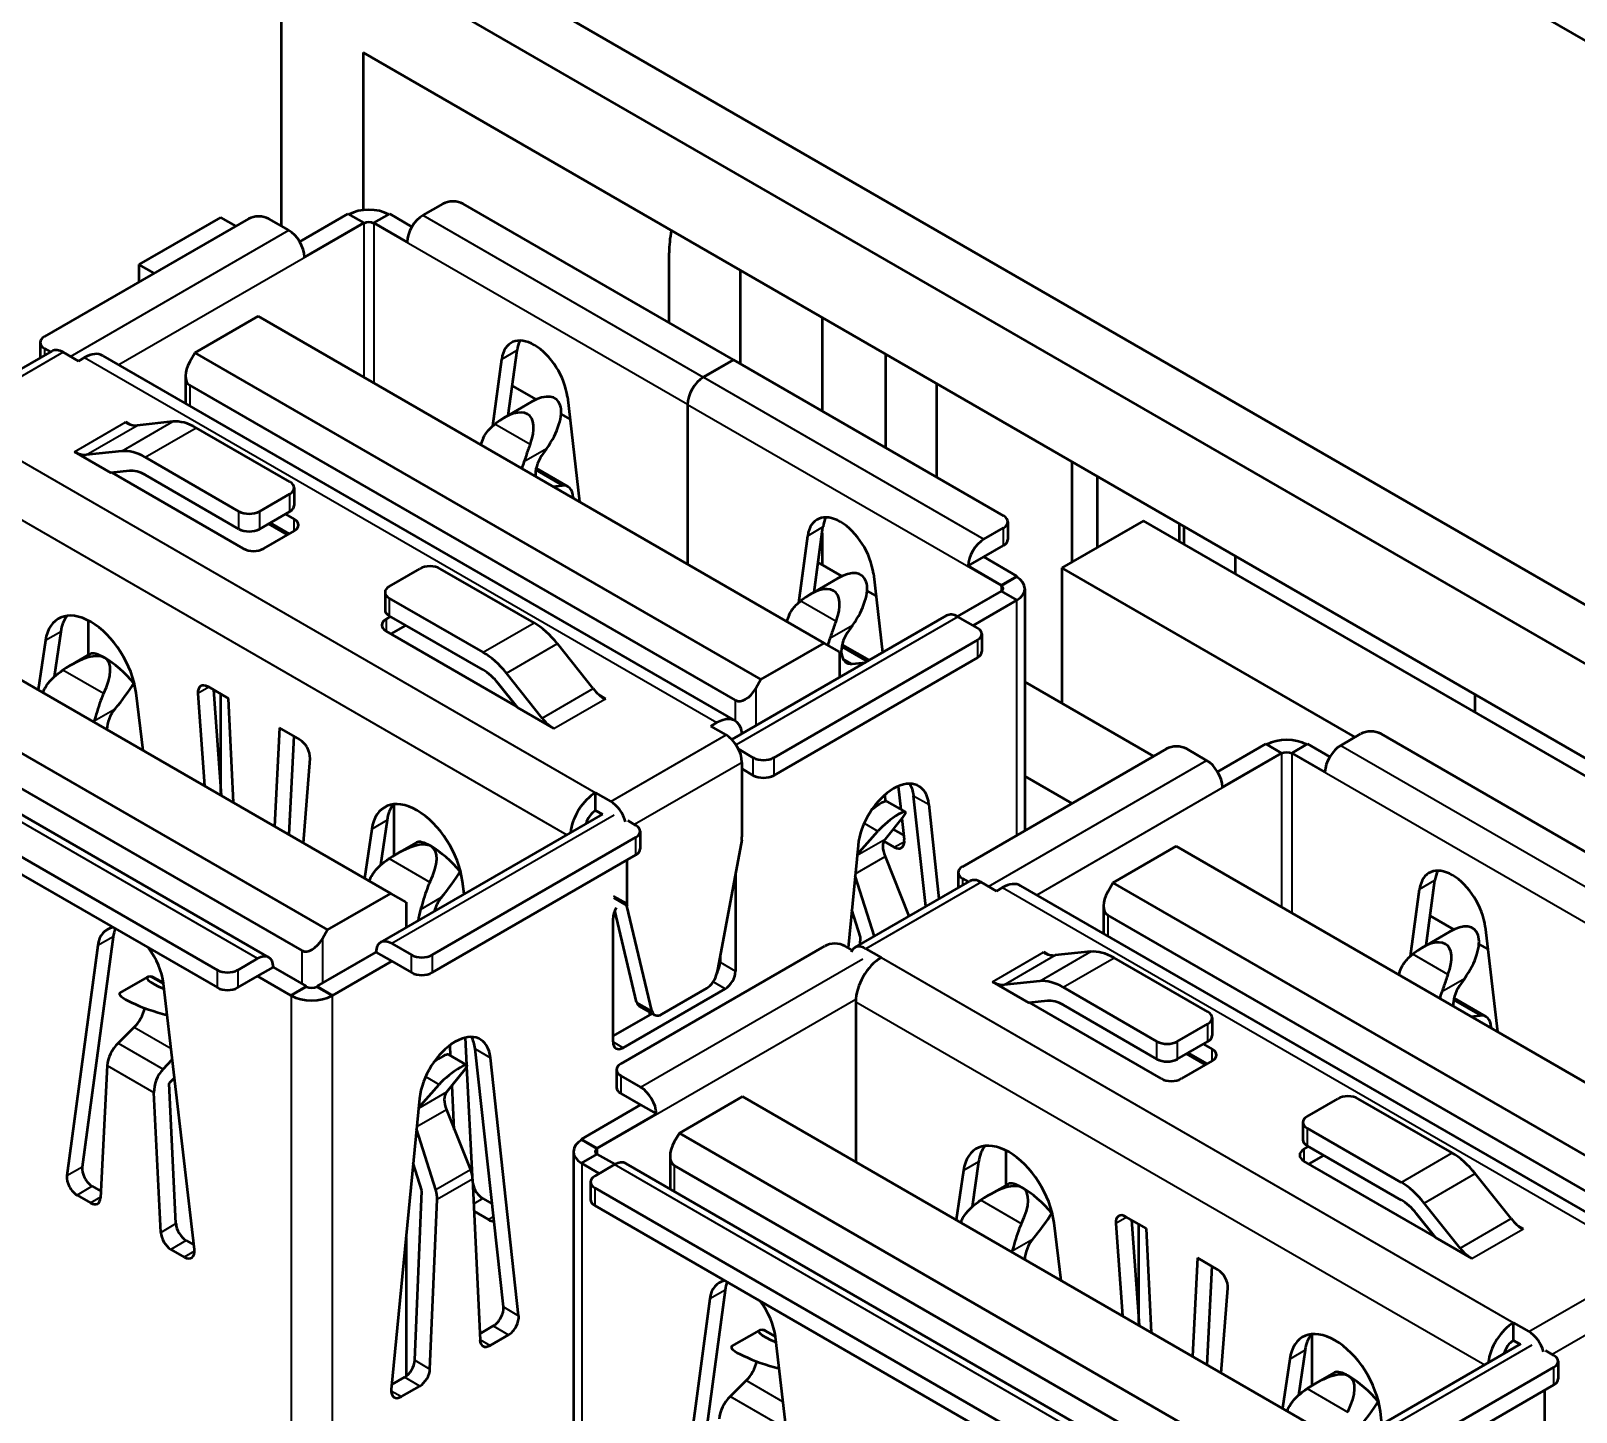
# Model space of a CAD drawing. Header units: millimetres. Extents: x 3118 to 4801, y 919 to 1849.
# Drawn here: x 3908.5 to 3929.93, y 1640.81 to 1659.96 of the extents above; entities that cross this region are included whole.
import ezdxf

# ---------------------------------------------------------------- set-up
doc = ezdxf.new("R2010")
doc.units = ezdxf.units.MM
doc.header["$LTSCALE"] = 1.8
doc.layers.add('외형선(ISO)', color=7, linetype='Continuous', lineweight=50)
doc.layers.add('좁은 외형선(ISO)', color=7, linetype='Continuous', lineweight=35)

msp = doc.modelspace()

# ---------------------------------------------------------------- linework, layer by layer
at = {"layer": '외형선(ISO)'}
for p, q in [((3983.456, 1628.993), (3921.655, 1664.674)), ((3911.978, 1661.618), (3978.163, 1623.406)), ((3911.978, 1657.25), (3911.978, 1661.618)), ((3914.877, 1660.761), (3976.678, 1625.08)), ((3976.678, 1625.08), (3914.877, 1660.761)), ((3913.109, 1659.658), (3913.109, 1657.472)), ((3977.032, 1622.753), (3913.109, 1659.658)), ((3914.212, 1657.56), (3913.936, 1657.401)), ((3918.242, 1655.397), (3914.495, 1657.56)), ((3911.518, 1657.352), (3908.69, 1655.719)), ((3911.129, 1657.372), (3909.998, 1656.719)), ((3911.129, 1657.372), (3911.341, 1657.25)), ((3912.077, 1657.193), (3911.801, 1657.352)), ((3912.228, 1657.035), (3912.897, 1657.421)), ((3912.897, 1657.421), (3913.116, 1657.295)), ((3913.258, 1657.295), (3913.477, 1657.421)), ((3913.477, 1657.421), (3913.785, 1657.243)), ((3912.296, 1656.821), (3913.116, 1657.295)), ((3913.258, 1657.295), (3913.717, 1657.029)), ((3917.352, 1655.911), (3917.352, 1656.882)), ((3909.998, 1656.719), (3909.998, 1656.474)), ((3910.21, 1656.597), (3909.998, 1656.719)), ((3918.342, 1655.339), (3918.342, 1656.637)), ((3910.776, 1655.494), (3911.652, 1656.001)), ((3919.501, 1651.469), (3911.652, 1656.001)), ((3919.473, 1655.984), (3919.473, 1654.686)), ((3908.631, 1655.637), (3908.631, 1655.424)), ((3907.197, 1654.596), (3908.795, 1655.519)), ((3908.69, 1655.556), (3908.774, 1655.507)), ((3909.162, 1655.381), (3908.95, 1655.503)), ((3909.247, 1655.43), (3909.162, 1655.381)), ((3909.497, 1655.455), (3918.265, 1650.392)), ((3910.705, 1655.372), (3910.776, 1655.494)), ((3910.776, 1655.494), (3918.625, 1650.963)), ((3914.905, 1654.48), (3915.03, 1655.408)), ((3915.121, 1654.627), (3915.242, 1655.531)), ((3917.825, 1655.156), (3918.242, 1655.397)), ((3918.243, 1655.396), (3917.826, 1655.155)), ((3918.242, 1655.397), (3918.242, 1655.395)), ((3921.99, 1653.233), (3918.243, 1655.396)), ((3920.357, 1654.176), (3920.357, 1655.474)), ((3910.646, 1655.175), (3910.646, 1654.791)), ((3918.271, 1650.677), (3910.705, 1655.045)), ((3915.176, 1655.036), (3915.506, 1654.846)), ((3921.064, 1653.767), (3921.064, 1655.066)), ((3915.444, 1654.814), (3915.063, 1654.594)), ((3915.94, 1654.883), (3916.109, 1653.428)), ((3917.606, 1654.776), (3917.606, 1652.564)), ((3917.607, 1654.775), (3917.607, 1652.563)), ((3909.813, 1654.532), (3909.82, 1654.536)), ((3909.82, 1654.536), (3909.879, 1654.501)), ((3909.82, 1654.528), (3909.82, 1654.536)), ((3910.47, 1654.54), (3909.974, 1654.489)), ((3915.853, 1654.645), (3915.976, 1654.574)), ((3912.094, 1653.704), (3910.793, 1654.455)), ((3909.106, 1654.123), (3909.61, 1653.832)), ((3909.763, 1654.132), (3909.267, 1654.081)), ((3915.652, 1654.165), (3915.583, 1654.066)), ((3911.387, 1653.296), (3910.086, 1654.047)), ((3915.948, 1653.642), (3915.507, 1653.897)), ((3922.938, 1652.596), (3922.938, 1653.984)), ((3909.871, 1653.859), (3909.61, 1653.832)), ((3911.446, 1652.78), (3909.622, 1653.833)), ((3911.387, 1653.051), (3910.086, 1653.802)), ((3923.291, 1652.8), (3923.291, 1653.78)), ((3911.67, 1653.296), (3912.094, 1653.541)), ((3912.153, 1653.623), (3912.153, 1653.378)), ((3915.738, 1653.642), (3915.869, 1653.657)), ((3916.021, 1653.495), (3916.021, 1653.478)), ((3911.67, 1653.051), (3912.094, 1653.296)), ((3912.031, 1653.259), (3912.153, 1653.189)), ((3912.153, 1653.025), (3911.729, 1652.78)), ((3911.797, 1653.125), (3912.061, 1652.972)), ((3911.819, 1653.137), (3912.083, 1652.984)), ((3919.363, 1652.178), (3919.485, 1653.081)), ((3921.715, 1652.91), (3921.99, 1653.069)), ((3922.049, 1653.151), (3922.049, 1652.906)), ((3923.928, 1653.167), (3922.796, 1652.514)), ((3931.706, 1648.677), (3923.928, 1653.167)), ((3924.423, 1653.127), (3924.423, 1652.882)), ((3924.494, 1652.841), (3924.494, 1653.086)), ((3919.148, 1652.03), (3919.273, 1652.959)), ((3919.473, 1652.993), (3919.473, 1652.555)), ((3921.715, 1652.665), (3921.99, 1652.824)), ((3921.496, 1652.539), (3921.715, 1652.665)), ((3921.715, 1652.665), (3922.174, 1652.4)), ((3925.201, 1652.677), (3925.201, 1652.432)), ((3913.491, 1647.999), (3905.642, 1652.53)), ((3913.471, 1652.256), (3913.895, 1652.501)), ((3915.479, 1651.75), (3914.178, 1652.501)), ((3919.418, 1652.587), (3919.748, 1652.396)), ((3920.183, 1652.433), (3920.31, 1651.338)), ((3921.496, 1652.539), (3921.955, 1652.273)), ((3922.174, 1652.4), (3921.955, 1652.273)), ((3922.167, 1652.388), (3921.955, 1652.265)), ((3922.796, 1652.514), (3922.796, 1650.636)), ((3926.862, 1650.167), (3922.796, 1652.514)), ((3913.412, 1652.175), (3913.412, 1651.93)), ((3919.687, 1652.364), (3919.306, 1652.144)), ((3920.095, 1652.196), (3920.218, 1652.125)), ((3921.955, 1652.192), (3921.347, 1651.84)), ((3921.955, 1652.192), (3922.174, 1652.065)), ((3922.284, 1652.224), (3922.284, 1648.871)), ((3904.765, 1652.024), (3912.614, 1647.493)), ((3914.772, 1651.342), (3913.471, 1652.093)), ((3922.174, 1652.065), (3921.566, 1651.714)), ((3909.299, 1651.305), (3909.299, 1651.782)), ((3913.426, 1651.8), (3913.49, 1651.837)), ((3914.772, 1651.097), (3913.471, 1651.848)), ((3918.222, 1650.133), (3921.199, 1651.852)), ((3921.63, 1651.677), (3921.354, 1651.836)), ((3904.022, 1651.603), (3911.8, 1647.112)), ((3912.261, 1647.207), (3904.695, 1651.575)), ((3908.915, 1651.627), (3908.824, 1651.002)), ((3915.236, 1650.592), (3913.426, 1651.637)), ((3913.497, 1651.596), (3913.702, 1651.715)), ((3919.895, 1651.715), (3919.826, 1651.616)), ((3921.688, 1651.596), (3921.688, 1651.351)), ((3908.703, 1651.505), (3908.603, 1650.821)), ((3909.323, 1651.319), (3909.054, 1651.163)), ((3916.298, 1650.838), (3915.802, 1651.462)), ((3918.625, 1650.963), (3919.501, 1651.469)), ((3918.801, 1649.881), (3921.63, 1651.514)), ((3919.713, 1651.347), (3919.501, 1651.469)), ((3919.713, 1651.347), (3919.713, 1650.994)), ((3919.749, 1651.447), (3920.124, 1651.231)), ((3903.591, 1651.265), (3911.087, 1646.937)), ((3918.801, 1649.636), (3921.63, 1651.269)), ((3919.891, 1651.182), (3920.076, 1651.203)), ((3903.591, 1651.02), (3911.087, 1646.693)), ((3915.248, 1650.577), (3914.987, 1650.905)), ((3915.591, 1650.43), (3915.095, 1651.054)), ((3918.625, 1650.963), (3918.554, 1650.84)), ((3922.284, 1650.932), (3924.069, 1649.901)), ((3910.06, 1649.98), (3909.961, 1650.778)), ((3910.817, 1650.77), (3910.909, 1649.49)), ((3911.241, 1650.702), (3910.958, 1650.866)), ((3911.034, 1650.822), (3911.139, 1649.357)), ((3911.136, 1649.399), (3911.136, 1650.763)), ((3911.31, 1649.258), (3911.241, 1650.702)), ((3916.393, 1650.741), (3916.467, 1650.698)), ((3916.467, 1650.698), (3916.459, 1650.694)), ((3928.524, 1650.759), (3928.524, 1650.514)), ((3909.669, 1650.558), (3909.669, 1650.558)), ((3915.248, 1650.577), (3915.752, 1650.286)), ((3911.948, 1650.294), (3911.879, 1648.929)), ((3912.231, 1650.131), (3911.948, 1650.294)), ((3918.015, 1650.368), (3917.93, 1650.319)), ((3918.142, 1650.196), (3917.93, 1650.319)), ((3912.148, 1650.178), (3912.079, 1648.814)), ((3924.956, 1649.687), (3925.625, 1650.073)), ((3925.625, 1650.073), (3925.844, 1649.946)), ((3925.986, 1649.946), (3926.205, 1650.073)), ((3926.205, 1650.073), (3926.513, 1649.895)), ((3926.94, 1650.212), (3926.664, 1650.052)), ((3930.97, 1648.048), (3927.223, 1650.212)), ((3912.28, 1648.698), (3912.372, 1649.872)), ((3918.316, 1649.998), (3918.518, 1649.881)), ((3918.362, 1648.784), (3918.362, 1649.816)), ((3924.246, 1650.003), (3921.418, 1648.37)), ((3924.805, 1649.844), (3924.529, 1650.003)), ((3925.024, 1649.473), (3925.844, 1649.946)), ((3925.986, 1649.946), (3926.445, 1649.681)), ((3918.362, 1649.727), (3918.518, 1649.636)), ((3922.938, 1649.248), (3922.284, 1649.626)), ((3916.332, 1649.151), (3916.332, 1649.396)), ((3916.332, 1649.396), (3916.544, 1649.273)), ((3920.526, 1649.484), (3920.563, 1649.164)), ((3913.539, 1648.526), (3913.539, 1649.236)), ((3920.344, 1649.367), (3920.348, 1649.274)), ((3920.371, 1649.275), (3920.625, 1649.128)), ((3920.911, 1647.817), (3920.742, 1649.354)), ((3921.098, 1647.925), (3920.955, 1649.232)), ((3913.441, 1649.014), (3913.349, 1648.389)), ((3913.35, 1647.32), (3916.433, 1649.1)), ((3916.332, 1649.151), (3916.427, 1649.096)), ((3916.892, 1648.942), (3916.778, 1649.008)), ((3920.6, 1649.068), (3920.345, 1648.753)), ((3920.577, 1649.039), (3920.612, 1648.745)), ((3913.228, 1648.892), (3913.129, 1648.208)), ((3914.064, 1647.146), (3916.892, 1648.779)), ((3916.951, 1648.86), (3916.951, 1648.615)), ((3918.358, 1648.744), (3918.013, 1646.891)), ((3919.959, 1648.537), (3920.245, 1648.862)), ((3920.604, 1648.807), (3920.458, 1648.892)), ((3913.849, 1648.706), (3913.58, 1648.551)), ((3914.064, 1646.901), (3916.892, 1648.534)), ((3919.972, 1648.664), (3919.833, 1647.244)), ((3920.472, 1648.639), (3920.327, 1648.722)), ((3923.504, 1648.146), (3924.38, 1648.652)), ((3932.229, 1644.121), (3924.38, 1648.652)), ((3916.764, 1648.459), (3916.764, 1647.862)), ((3920.345, 1648.51), (3920.677, 1647.682)), ((3914.508, 1647.989), (3914.486, 1648.166)), ((3918.271, 1648.278), (3918.271, 1646.921)), ((3919.925, 1647.248), (3921.523, 1648.17)), ((3920.197, 1647.404), (3919.931, 1648.245)), ((3921.359, 1648.289), (3921.359, 1648.076)), ((3921.418, 1648.207), (3921.502, 1648.158)), ((3921.89, 1648.032), (3921.678, 1648.155)), ((3922.225, 1648.106), (3930.993, 1643.044)), ((3923.433, 1648.023), (3923.504, 1648.146)), ((3923.504, 1648.146), (3931.352, 1643.614)), ((3927.849, 1647.279), (3927.97, 1648.182)), ((3912.614, 1647.493), (3913.491, 1647.999)), ((3913.703, 1647.876), (3913.491, 1647.999)), ((3914.195, 1647.946), (3914.194, 1647.945)), ((3921.975, 1648.081), (3921.89, 1648.032)), ((3927.633, 1647.131), (3927.758, 1648.06)), ((3913.703, 1647.876), (3913.703, 1647.524)), ((3916.9, 1646.493), (3916.599, 1647.764)), ((3917.112, 1646.371), (3916.767, 1647.826)), ((3920.005, 1647.393), (3919.885, 1647.772)), ((3923.374, 1647.826), (3923.374, 1647.443)), ((3930.999, 1643.329), (3923.433, 1647.697)), ((3927.904, 1647.688), (3928.233, 1647.497)), ((3912.614, 1647.493), (3912.543, 1647.37)), ((3916.574, 1645.941), (3916.574, 1647.656)), ((3928.172, 1647.465), (3927.791, 1647.245)), ((3928.668, 1647.534), (3928.837, 1646.079)), ((3909.43, 1647.276), (3909.001, 1644.083)), ((3909.642, 1647.398), (3909.213, 1644.205)), ((3913.505, 1647.305), (3913.781, 1647.146)), ((3919.508, 1647.268), (3916.68, 1645.635)), ((3919.888, 1647.212), (3919.791, 1647.268)), ((3920.001, 1647.292), (3920.005, 1647.388)), ((3928.581, 1647.297), (3928.704, 1647.226)), ((3911.37, 1646.937), (3911.645, 1647.097)), ((3913.286, 1647.186), (3912.466, 1646.713)), ((3913.505, 1647.06), (3912.685, 1646.586)), ((3913.286, 1647.186), (3913.505, 1647.06)), ((3913.505, 1647.06), (3913.781, 1646.901)), ((3918.059, 1647.137), (3918.059, 1647.044)), ((3920.08, 1647.232), (3920.292, 1647.11)), ((3922.541, 1647.183), (3922.548, 1647.187)), ((3922.548, 1647.187), (3922.607, 1647.153)), ((3922.548, 1647.179), (3922.548, 1647.187)), ((3923.198, 1647.192), (3922.702, 1647.141)), ((3924.822, 1646.356), (3923.521, 1647.107)), ((3909.738, 1646.62), (3910.119, 1646.84)), ((3910.199, 1646.839), (3910.339, 1646.758)), ((3911.37, 1646.693), (3911.645, 1646.852)), ((3911.645, 1646.852), (3911.864, 1646.978)), ((3912.105, 1646.586), (3911.645, 1646.852)), ((3912.324, 1646.713), (3911.864, 1646.978)), ((3928.38, 1646.816), (3928.311, 1646.717)), ((3910.769, 1643.062), (3910.34, 1646.75)), ((3912.324, 1646.713), (3912.105, 1646.586)), ((3912.112, 1646.582), (3912.324, 1646.705)), ((3912.685, 1646.586), (3912.466, 1646.713)), ((3912.678, 1646.582), (3912.466, 1646.705)), ((3918.13, 1646.676), (3916.715, 1645.86)), ((3917.25, 1646.325), (3917.875, 1646.686)), ((3921.834, 1646.775), (3922.338, 1646.484)), ((3922.491, 1646.783), (3921.995, 1646.733)), ((3924.115, 1645.948), (3922.814, 1646.699)), ((3917.15, 1646.315), (3916.938, 1646.437)), ((3919.938, 1646.497), (3919.938, 1644.276)), ((3922.599, 1646.51), (3922.338, 1646.484)), ((3924.174, 1645.432), (3922.35, 1646.485)), ((3924.115, 1645.703), (3922.814, 1646.454)), ((3928.676, 1646.293), (3928.235, 1646.548)), ((3917.115, 1646.335), (3916.574, 1646.023)), ((3917.086, 1646.318), (3917.086, 1646.352)), ((3924.398, 1645.948), (3924.822, 1646.192)), ((3924.881, 1646.274), (3924.881, 1646.029)), ((3928.466, 1646.293), (3928.597, 1646.308)), ((3909.934, 1646.143), (3909.713, 1645.924)), ((3914.546, 1645.616), (3914.527, 1646)), ((3928.749, 1646.146), (3928.749, 1646.13)), ((3914.29, 1645.764), (3914.544, 1645.617)), ((3914.321, 1645.746), (3914.314, 1645.897)), ((3915.053, 1642.266), (3914.661, 1645.844)), ((3924.398, 1645.703), (3924.822, 1645.948)), ((3924.525, 1645.776), (3924.789, 1645.624)), ((3924.546, 1645.788), (3924.81, 1645.636)), ((3924.759, 1645.911), (3924.881, 1645.84)), ((3909.561, 1645.614), (3909.468, 1643.78)), ((3910.337, 1645.564), (3910.462, 1645.697)), ((3914.519, 1645.557), (3914.264, 1645.242)), ((3914.624, 1644.075), (3914.547, 1645.6)), ((3915.265, 1642.143), (3914.873, 1645.721)), ((3916.621, 1645.554), (3916.621, 1645.309)), ((3924.881, 1645.677), (3924.457, 1645.432)), ((3910.513, 1643.422), (3910.42, 1645.363)), ((3910.425, 1645.373), (3910.492, 1645.444)), ((3913.878, 1645.026), (3914.164, 1645.352)), ((3914.372, 1644.728), (3914.342, 1645.338)), ((3916.68, 1645.472), (3916.956, 1645.313)), ((3910.301, 1643.299), (3910.208, 1645.24)), ((3913.89, 1645.154), (3913.499, 1641.123)), ((3916.68, 1645.227), (3916.956, 1645.068)), ((3917.493, 1644.676), (3918.37, 1645.182)), ((3926.219, 1640.65), (3918.37, 1645.182)), ((3926.199, 1644.908), (3926.623, 1645.153)), ((3928.207, 1644.402), (3926.906, 1645.153)), ((3914.264, 1644.999), (3914.597, 1644.167)), ((3916.136, 1644.594), (3916.956, 1645.068)), ((3916.355, 1644.468), (3917.175, 1644.941)), ((3916.956, 1645.068), (3917.175, 1644.941)), ((3914.117, 1643.889), (3913.85, 1644.734)), ((3917.422, 1644.553), (3917.493, 1644.676)), ((3917.493, 1644.676), (3925.342, 1640.144)), ((3926.14, 1644.826), (3926.14, 1644.581)), ((3927.5, 1643.993), (3926.199, 1644.745)), ((3916.355, 1644.468), (3916.136, 1644.594)), ((3916.143, 1644.582), (3916.355, 1644.459)), ((3926.154, 1644.452), (3926.218, 1644.489)), ((3927.5, 1643.748), (3926.199, 1644.5)), ((3913.924, 1643.882), (3913.804, 1644.261)), ((3916.025, 1644.419), (3916.025, 1629.648)), ((3916.136, 1644.259), (3916.355, 1644.386)), ((3916.383, 1644.116), (3916.136, 1644.259)), ((3916.602, 1644.243), (3916.355, 1644.386)), ((3916.75, 1644.254), (3924.528, 1639.764)), ((3917.364, 1644.356), (3917.364, 1643.9)), ((3921.643, 1644.279), (3921.552, 1643.653)), ((3922.027, 1643.956), (3922.027, 1644.433)), ((3927.964, 1643.244), (3926.154, 1644.289)), ((3926.225, 1644.248), (3926.43, 1644.366)), ((3914.627, 1644.038), (3914.729, 1641.806)), ((3916.595, 1644.239), (3916.319, 1644.08)), ((3924.988, 1639.858), (3917.422, 1644.227)), ((3921.431, 1644.156), (3921.331, 1643.472)), ((3929.026, 1643.49), (3928.53, 1644.114)), ((3909.141, 1643.815), (3909.327, 1643.708)), ((3909.353, 1643.938), (3909.473, 1643.869)), ((3913.823, 1641.528), (3913.924, 1643.877)), ((3916.261, 1643.998), (3916.261, 1643.753)), ((3916.319, 1643.916), (3923.815, 1639.589)), ((3922.051, 1643.97), (3921.782, 1643.815)), ((3914.035, 1641.405), (3914.136, 1643.755)), ((3914.768, 1643.767), (3914.897, 1643.693)), ((3916.319, 1643.671), (3923.815, 1639.344)), ((3928.319, 1643.081), (3927.823, 1643.705)), ((3914.648, 1643.592), (3914.847, 1643.476)), ((3922.788, 1642.631), (3922.689, 1643.43)), ((3923.545, 1643.421), (3923.637, 1642.141)), ((3923.969, 1643.354), (3923.686, 1643.517)), ((3923.762, 1643.473), (3923.867, 1642.008)), ((3923.864, 1642.051), (3923.864, 1643.414)), ((3927.976, 1643.229), (3927.715, 1643.556)), ((3929.121, 1643.392), (3929.194, 1643.35)), ((3910.655, 1643.186), (3910.761, 1643.125)), ((3913.703, 1643.227), (3913.703, 1641.306)), ((3922.397, 1643.21), (3922.397, 1643.209)), ((3924.038, 1641.91), (3923.969, 1643.354)), ((3927.976, 1643.229), (3928.48, 1642.937)), ((3929.194, 1643.35), (3929.187, 1643.346)), ((3910.443, 1643.064), (3910.629, 1642.956)), ((3924.676, 1642.946), (3924.607, 1641.581)), ((3924.959, 1642.782), (3924.676, 1642.946)), ((3924.876, 1642.83), (3924.807, 1641.465)), ((3917.915, 1642.377), (3917.486, 1639.184)), ((3918.127, 1642.499), (3917.698, 1639.306)), ((3925.008, 1641.349), (3925.1, 1642.524)), ((3914.725, 1641.893), (3914.913, 1642.002)), ((3918.223, 1641.721), (3918.604, 1641.941)), ((3918.824, 1641.859), (3918.684, 1641.94)), ((3926.267, 1641.178), (3926.267, 1641.888)), ((3929.06, 1641.802), (3929.06, 1642.047)), ((3929.06, 1642.047), (3929.272, 1641.925)), ((3914.87, 1641.732), (3915.125, 1641.88)), ((3919.254, 1638.163), (3918.825, 1641.851)), ((3926.078, 1639.972), (3929.161, 1641.752)), ((3929.06, 1641.802), (3929.154, 1641.748)), ((3925.956, 1641.543), (3925.857, 1640.86)), ((3926.169, 1641.666), (3926.077, 1641.04)), ((3929.62, 1641.594), (3929.505, 1641.66)), ((3929.679, 1641.512), (3929.679, 1641.267)), ((3913.505, 1641.189), (3913.682, 1641.291)), ((3918.419, 1641.244), (3918.198, 1641.025)), ((3926.577, 1641.357), (3926.308, 1641.202)), ((3926.792, 1639.797), (3929.62, 1641.43)), ((3913.639, 1641.022), (3913.894, 1641.169)), ((3926.792, 1639.552), (3929.62, 1641.185)), ((3929.491, 1641.111), (3929.491, 1640.513)), ((3927.236, 1640.64), (3927.214, 1640.817))]:
    msp.add_line(p, q, dxfattribs=at)
for centre, major_axis, ratio, start_param, end_param in [((3914.354, 1657.478), (-0.2, 0), 0.57735, 3.926991, 5.497787), ((3911.66, 1657.27), (-0.2, 0), 0.57735, 3.926991, 5.497787), ((3913.187, 1657.246), (0.4, 0), 0.57735, 0.810401, 2.331192), ((3913.936, 1657.148), (0.155, 0.268), 0.57735, 0.785398, 2.323931), ((3912.077, 1656.94), (0.155, -0.268), 0.57735, 0.817662, 2.356194), ((3913.187, 1657.246), (0.1, 0), 0.57735, 0.785398, 2.356194), ((3912.897, 1657.413), (0.155, -0.268), 0.57735, 0.785398, 0.817662), ((3913.477, 1657.413), (-0.155, -0.268), 0.57735, 5.465523, 5.497787), ((3918.412, 1657.495), (0.75, 1.299), 0.57735, 2.115945, 2.356194), ((3908.831, 1655.637), (-0.2, 0), 0.57735, 5.497787, 7.068583), ((3915.485, 1655.07), (-0.325, 0.563), 0.57735, 4.069961, 6.925613), ((3915.697, 1655.192), (-0.325, 0.563), 0.57735, 0.332447, 0.642428), ((3908.95, 1655.25), (-0.155, 0.268), 0.57735, 5.497787, 6.283185), ((3909.247, 1655.022), (0.25, 0.433), 0.57735, 0, 0.785398), ((3910.846, 1655.29), (-0.141, -0.245), 0.57735, 4.712389, 6.283185), ((3917.825, 1654.903), (-0.155, -0.268), 0.57735, 3.926991, 5.497787), ((3917.826, 1654.902), (-0.155, -0.268), 0.57735, 3.926991, 5.497787), ((3915.346, 1654.295), (-0.44, -0.558), 0.455911, 1.693463, 3.992755), ((3909.813, 1654.899), (0.225, -0.39), 0.57735, 5.497787, 6.03006), ((3910.793, 1653.721), (-0.45, 0.779), 0.57735, 5.497787, 6.03006), ((3914.965, 1654.075), (-0.44, -0.558), 0.455911, 2.170957, 4.243757), ((3909.106, 1654.491), (0.225, -0.39), 0.57735, 5.497787, 6.03006), ((3910.086, 1653.312), (-0.45, 0.779), 0.57735, 5.497787, 6.03006), ((3915.125, 1654.261), (-0.33, -0.514), 0.543627, 4.959922, 5.123773), ((3915.716, 1653.92), (-0.277, -0.544), 0.609189, 4.902653, 5.066503), ((3915.716, 1653.92), (-0.141, -0.276), 0.609189, 4.48567, 5.514794), ((3910.086, 1653.312), (-0.3, 0.52), 0.57735, 5.497787, 6.03006), ((3911.953, 1653.623), (0.2, 0), 0.57735, 5.497787, 7.068583), ((3915.801, 1653.368), (-0.141, -0.276), 0.609189, 2.324315, 3.525389), ((3911.529, 1653.378), (-0.2, 0), 0.57735, 0.785398, 2.356194), ((3911.953, 1653.378), (0.2, 0), 0.57735, 5.497787, 6.283185), ((3919.728, 1652.62), (-0.325, 0.563), 0.57735, 4.069961, 6.925613), ((3911.529, 1653.133), (-0.2, 0), 0.57735, 0.785398, 2.356194), ((3912.012, 1653.107), (0.2, 0), 0.57735, 5.497787, 7.068583), ((3919.94, 1652.743), (-0.325, 0.563), 0.57735, 0.332447, 0.642428), ((3921.849, 1653.151), (0.2, 0), 0.57735, 5.497787, 7.068583), ((3921.715, 1652.657), (-0.155, -0.268), 0.57735, 3.926991, 5.465523), ((3921.849, 1652.906), (0.2, 0), 0.57735, 5.497787, 6.283185), ((3911.588, 1652.862), (0.2, 0), 0.57735, 3.926991, 5.497787), ((3914.036, 1652.42), (0.2, 0), 0.57735, 0.785398, 2.356194), ((3919.589, 1651.846), (-0.44, -0.558), 0.455911, 1.693463, 3.992755), ((3922.174, 1652.392), (0.005, 0.00866), 0.57735, 0.785398, 2.356194), ((3921.884, 1652.224), (0.4, 0), 0.57735, 5.52279, 7.068583), ((3913.612, 1652.175), (-0.2, 0), 0.57735, 5.497787, 7.068583), ((3919.208, 1651.626), (-0.44, -0.558), 0.455911, 2.170957, 4.243757), ((3922.174, 1652.392), (-0.155, -0.268), 0.57735, 5.465523, 5.497787), ((3921.884, 1652.224), (0.1, 0), 0.57735, 5.597955, 7.068583), ((3909.332, 1651.029), (-0.45, 0.779), 0.57735, 4.080939, 6.914635), ((3909.544, 1651.151), (-0.45, 0.779), 0.57735, 0.237941, 0.63145), ((3913.567, 1651.719), (-0.2, 0), 0.57735, 5.497787, 7.068583), ((3913.612, 1651.93), (-0.2, 0), 0.57735, 0, 0.785398), ((3915.479, 1651.015), (-0.45, 0.779), 0.57735, 4.965514, 5.497787), ((3919.367, 1651.812), (0.33, 0.514), 0.543627, 1.81833, 1.98218), ((3921.354, 1651.583), (-0.155, 0.268), 0.57735, 5.497787, 6.283185), ((3919.958, 1651.47), (0.277, 0.544), 0.609189, 1.76106, 1.924911), ((3919.958, 1651.47), (0.141, 0.276), 0.609189, 1.344078, 3.525389), ((3921.488, 1651.596), (0.2, 0), 0.57735, 5.497787, 7.068583), ((3908.772, 1650.423), (-0.779, -0.822), 0.351667, 3.225524, 4.148476), ((3909.691, 1650.953), (0.377, -0.357), 0.283178, 2.272263, 3.057661), ((3914.772, 1650.607), (-0.45, 0.779), 0.57735, 4.965514, 5.497787), ((3921.488, 1651.351), (0.2, 0), 0.57735, 5.497787, 6.283185), ((3908.772, 1650.423), (-0.779, -0.822), 0.351667, 2.302572, 3.225524), ((3909.691, 1650.953), (0.377, -0.357), 0.283178, 1.176066, 2.272263), ((3914.772, 1650.607), (0.3, -0.52), 0.57735, 1.823922, 2.356194), ((3909.271, 1650.711), (-0.779, -0.822), 0.351667, 1.715215, 2.129327), ((3910.958, 1650.702), (-0.1, 0.173), 0.57735, 5.497787, 7.154578), ((3909.045, 1650.797), (0.331, 0.513), 0.541925, 1.905488, 1.932274), ((3916.459, 1651.062), (-0.225, 0.39), 0.57735, 1.823922, 2.356194), ((3918.412, 1650.922), (0.141, 0.245), 0.57735, 3.141593, 4.712389), ((3909.774, 1650.376), (0.14, 0.277), 0.6107, 1.194068, 2.240682), ((3918.015, 1649.959), (0.25, 0.433), 0.57735, 5.63135, 7.068583), ((3909.774, 1650.376), (0.276, 0.545), 0.6107, 1.845361, 1.872146), ((3915.752, 1650.653), (-0.225, 0.39), 0.57735, 1.823922, 2.356194), ((3927.082, 1650.13), (-0.2, 0), 0.57735, 3.926991, 5.497787), ((3912.231, 1649.967), (-0.1, 0.173), 0.57735, 3.840996, 5.497787), ((3918.142, 1649.943), (0.155, -0.268), 0.57735, 0.785398, 2.356194), ((3924.387, 1649.922), (-0.2, 0), 0.57735, 3.926991, 5.497787), ((3925.915, 1649.897), (0.4, 0), 0.57735, 0.810401, 2.331192), ((3926.664, 1649.799), (0.155, 0.268), 0.57735, 0.785398, 2.323931), ((3918.66, 1649.963), (0.2, 0), 0.57735, 3.926991, 5.497787), ((3924.805, 1649.591), (0.155, -0.268), 0.57735, 0.817662, 2.356194), ((3925.915, 1649.897), (0.1, 0), 0.57735, 0.785398, 2.356194), ((3925.625, 1650.065), (0.155, -0.268), 0.57735, 0.785398, 0.817662), ((3926.205, 1650.065), (-0.155, -0.268), 0.57735, 5.465523, 5.497787), ((3918.66, 1649.718), (0.2, 0), 0.57735, 3.926991, 5.497787), ((3920.463, 1648.881), (0.35, 0.606), 0.57735, 5.616182, 8.520985), ((3916.332, 1648.988), (-0.25, -0.433), 0.57735, 3.926991, 5.364225), ((3920.251, 1649.003), (0.35, 0.606), 0.57735, 5.616182, 5.975298), ((3913.857, 1648.416), (-0.45, 0.779), 0.57735, 4.080939, 6.914635), ((3914.069, 1648.539), (-0.45, 0.779), 0.57735, 0.237941, 0.63145), ((3916.544, 1649.02), (-0.155, 0.268), 0.57735, 4.289732, 5.497787), ((3920.163, 1649.105), (-0.211, -0.168), 0.172363, 3.209179, 4.567396), ((3916.332, 1648.988), (-0.1, -0.173), 0.57735, 3.926991, 5.158394), ((3920.417, 1648.958), (-0.211, -0.168), 0.172363, 2.474771, 5.514385), ((3916.751, 1648.86), (0.2, 0), 0.57735, 5.497787, 7.068583), ((3918.22, 1648.703), (0.1, 0.173), 0.57735, 5.261615, 5.497787), ((3920.534, 1648.511), (0.166, -0.262), 0.547208, 3.322697, 4.384153), ((3920.472, 1648.802), (0.1, -0.173), 0.57735, 5.497787, 7.211554), ((3913.298, 1647.81), (-0.779, -0.822), 0.351667, 3.225524, 4.148476), ((3914.216, 1648.341), (-0.377, 0.357), 0.283178, 5.413856, 6.199254), ((3913.298, 1647.81), (-0.779, -0.822), 0.351667, 2.302572, 3.225524), ((3914.216, 1648.341), (-0.377, 0.357), 0.283178, 4.317659, 5.413856), ((3916.751, 1648.615), (0.2, 0), 0.57735, 5.497787, 6.283185), ((3921.559, 1648.289), (-0.2, 0), 0.57735, 5.497787, 7.068583), ((3928.213, 1647.721), (-0.325, 0.563), 0.57735, 4.069961, 6.925613), ((3928.425, 1647.844), (-0.325, 0.563), 0.57735, 0.332447, 0.642428), ((3913.57, 1648.185), (-0.331, -0.513), 0.541925, 5.047081, 5.073866), ((3913.796, 1648.098), (-0.779, -0.822), 0.351667, 1.715215, 2.129327), ((3921.678, 1647.902), (-0.155, 0.268), 0.57735, 5.497787, 6.283185), ((3921.975, 1647.673), (0.25, 0.433), 0.57735, 0, 0.785398), ((3914.3, 1647.763), (-0.14, -0.277), 0.6107, 4.33566, 5.061192), ((3923.574, 1647.942), (-0.141, -0.245), 0.57735, 4.712389, 6.283185), ((3914.3, 1647.763), (-0.276, -0.545), 0.6107, 4.986953, 5.263522), ((3916.715, 1647.738), (-0.1, -0.173), 0.57735, 4.700127, 5.497787), ((3916.905, 1647.943), (-0.1, -0.173), 0.57735, 5.497787, 5.733959), ((3909.885, 1646.937), (-0.325, 0.563), 0.57735, 6.059857, 6.925613), ((3910.097, 1647.06), (-0.325, 0.563), 0.57735, 0.390607, 0.642428), ((3928.074, 1646.947), (-0.44, -0.558), 0.455911, 1.693463, 3.992755), ((3909.885, 1646.937), (-0.325, 0.563), 0.57735, 4.069961, 4.935717), ((3912.402, 1647.452), (0.141, 0.245), 0.57735, 3.141593, 4.712389), ((3913.505, 1647.052), (-0.155, 0.268), 0.57735, 5.497787, 7.03632), ((3919.65, 1647.187), (-0.2, 0), 0.57735, 3.926991, 5.497787), ((3920.08, 1646.979), (-0.155, 0.268), 0.57735, 5.497787, 6.705842), ((3919.998, 1647.392), (0.00459, -0.00889), 0.605982, 0.813629, 1.293814), ((3927.693, 1646.727), (-0.44, -0.558), 0.455911, 2.170957, 4.243757), ((3911.645, 1646.844), (0.155, 0.268), 0.57735, 5.530051, 7.068583), ((3913.922, 1647.227), (0.2, 0), 0.57735, 3.926991, 5.497787), ((3917.917, 1646.962), (0.1, 0.173), 0.57735, 4.684055, 5.497787), ((3920.292, 1646.701), (-0.25, -0.433), 0.57735, 3.926991, 5.497787), ((3922.541, 1647.551), (0.225, -0.39), 0.57735, 5.497787, 6.03006), ((3923.521, 1646.372), (-0.45, 0.779), 0.57735, 5.497787, 6.03006), ((3910.617, 1646.666), (0.507, -0.164), 0.159763, 2.747444, 4.207354), ((3911.228, 1647.019), (0.2, 0), 0.57735, 3.926991, 5.497787), ((3913.922, 1646.982), (0.2, 0), 0.57735, 3.926991, 5.497787), ((3917.875, 1646.849), (0.1, 0.173), 0.57735, 3.926991, 5.261615), ((3918.13, 1646.839), (0.1, 0.173), 0.57735, 3.926991, 5.497787), ((3927.852, 1646.913), (-0.33, -0.514), 0.543627, 4.959922, 5.123773), ((3910.236, 1646.446), (0.507, -0.164), 0.159763, 2.998446, 5.073552), ((3911.228, 1646.774), (0.2, 0), 0.57735, 3.926991, 5.497787), ((3912.105, 1646.578), (-0.155, -0.268), 0.57735, 2.356194, 2.388458), ((3912.395, 1646.746), (-0.1, 0), 0.57735, 0.785398, 2.356194), ((3912.685, 1646.578), (0.155, -0.268), 0.57735, 3.894727, 3.926991), ((3921.834, 1647.142), (0.225, -0.39), 0.57735, 5.497787, 6.03006), ((3922.814, 1645.964), (-0.45, 0.779), 0.57735, 5.497787, 6.03006), ((3928.443, 1646.571), (-0.277, -0.544), 0.609189, 4.902653, 5.066503), ((3928.443, 1646.571), (-0.141, -0.276), 0.609189, 4.48567, 5.514794), ((3909.866, 1646.326), (0.167, 0.261), 0.543627, 4.322103, 5.354189), ((3912.105, 1646.578), (0.005, 0.00866), 0.57735, 5.497787, 7.068583), ((3912.395, 1646.746), (-0.4, 0), 0.57735, 0.785398, 2.356194), ((3912.685, 1646.578), (-0.005, 0.00866), 0.57735, 5.497787, 7.068583), ((3917.038, 1646.611), (-0.1, -0.173), 0.57735, 5.733959, 6.283185), ((3922.814, 1645.964), (-0.3, 0.52), 0.57735, 5.497787, 6.03006), ((3917.25, 1646.488), (-0.1, -0.173), 0.57735, 5.733959, 7.068583), ((3924.681, 1646.274), (0.2, 0), 0.57735, 5.497787, 7.068583), ((3928.529, 1646.02), (-0.141, -0.276), 0.609189, 2.324315, 3.525389), ((3914.382, 1645.37), (0.35, 0.606), 0.57735, 5.616182, 8.520985), ((3914.17, 1645.492), (0.35, 0.606), 0.57735, 5.616182, 5.975298), ((3924.681, 1646.029), (0.2, 0), 0.57735, 5.497787, 6.283185), ((3909.78, 1645.74), (0.167, 0.261), 0.543627, 1.180511, 2.381585), ((3914.082, 1645.594), (-0.211, -0.168), 0.172363, 3.209179, 4.567396), ((3916.715, 1646.023), (-0.1, -0.173), 0.57735, 5.497787, 7.068583), ((3924.257, 1646.029), (-0.2, 0), 0.57735, 0.785398, 2.356194), ((3924.74, 1645.758), (0.2, 0), 0.57735, 5.497787, 7.068583), ((3910.427, 1645.367), (0.141, 0.276), 0.609189, 1.123241, 2.324315), ((3914.336, 1645.447), (-0.211, -0.168), 0.172363, 2.474771, 5.514385), ((3916.821, 1645.554), (-0.2, 0), 0.57735, 5.497787, 7.068583), ((3924.257, 1645.784), (-0.2, 0), 0.57735, 0.785398, 2.356194), ((3910.427, 1645.367), (0.00454, 0.00892), 0.609189, 1.123241, 2.324315), ((3916.956, 1645.06), (-0.155, 0.268), 0.57735, 3.959254, 5.497787), ((3924.315, 1645.513), (0.2, 0), 0.57735, 3.926991, 5.497787), ((3914.453, 1645.001), (-0.166, 0.262), 0.547208, 0.181104, 1.24256), ((3916.821, 1645.309), (-0.2, 0), 0.57735, 0, 0.785398), ((3926.764, 1645.071), (0.2, 0), 0.57735, 0.785398, 2.356194), ((3926.34, 1644.826), (-0.2, 0), 0.57735, 5.497787, 7.068583), ((3916.425, 1644.419), (-0.4, 0), 0.57735, 5.497787, 7.043581), ((3916.136, 1644.586), (-0.005, 0.00866), 0.57735, 3.926991, 5.497787), ((3916.425, 1644.419), (-0.1, 0), 0.57735, 5.497787, 6.968416), ((3916.136, 1644.586), (0.155, -0.268), 0.57735, 0.785398, 0.817662), ((3917.564, 1644.472), (-0.141, -0.245), 0.57735, 4.712389, 6.283185), ((3922.06, 1643.68), (-0.45, 0.779), 0.57735, 4.080939, 6.914635), ((3922.272, 1643.803), (-0.45, 0.779), 0.57735, 0.237941, 0.63145), ((3926.34, 1644.581), (-0.2, 0), 0.57735, 0, 0.785398), ((3916.595, 1643.986), (0.155, 0.268), 0.57735, 0, 0.785398), ((3926.295, 1644.37), (-0.2, 0), 0.57735, 5.497787, 7.068583), ((3928.207, 1643.667), (-0.45, 0.779), 0.57735, 4.965514, 5.497787), ((3909.141, 1643.979), (0.1, -0.173), 0.57735, 3.784021, 5.497787), ((3909.353, 1644.101), (0.1, -0.173), 0.57735, 3.784021, 5.497787), ((3914.408, 1644.165), (-0.166, 0.262), 0.547208, 3.903968, 4.384153), ((3916.461, 1643.998), (-0.2, 0), 0.57735, 5.497787, 7.068583), ((3913.917, 1643.882), (-0.00459, 0.00889), 0.605982, 3.955222, 4.435406), ((3913.917, 1643.882), (-0.142, 0.276), 0.605982, 3.955222, 4.435406), ((3914.768, 1643.93), (0.1, -0.173), 0.57735, 4.141833, 5.497787), ((3921.5, 1643.075), (-0.779, -0.822), 0.351667, 3.225524, 4.148476), ((3922.419, 1643.605), (0.377, -0.357), 0.283178, 2.272263, 3.057661), ((3921.5, 1643.075), (-0.779, -0.822), 0.351667, 2.302572, 3.225524), ((3922.419, 1643.605), (0.377, -0.357), 0.283178, 1.176066, 2.272263), ((3927.5, 1643.259), (-0.45, 0.779), 0.57735, 4.965514, 5.497787), ((3909.327, 1643.871), (0.1, -0.173), 0.57735, 5.497787, 7.011681), ((3916.461, 1643.753), (-0.2, 0), 0.57735, 0, 0.785398), ((3927.5, 1643.259), (0.3, -0.52), 0.57735, 1.823922, 2.356194), ((3910.655, 1643.349), (0.1, -0.173), 0.57735, 3.983893, 5.497787), ((3914.847, 1643.715), (0.146, -0.253), 0.57735, 5.497787, 5.875798), ((3921.773, 1643.449), (0.331, 0.513), 0.541925, 1.905488, 1.932274), ((3921.999, 1643.363), (-0.779, -0.822), 0.351667, 1.715215, 2.129327), ((3923.686, 1643.354), (-0.1, 0.173), 0.57735, 5.497787, 7.154578), ((3929.187, 1643.713), (-0.225, 0.39), 0.57735, 1.823922, 2.356194), ((3910.443, 1643.227), (0.1, -0.173), 0.57735, 3.983893, 5.497787), ((3922.502, 1643.028), (0.14, 0.277), 0.6107, 1.194068, 2.240682), ((3910.629, 1643.12), (0.1, -0.173), 0.57735, 5.497787, 7.211554), ((3922.502, 1643.028), (0.276, 0.545), 0.6107, 1.845361, 1.872146), ((3928.48, 1643.305), (-0.225, 0.39), 0.57735, 1.823922, 2.356194), ((3924.959, 1642.619), (-0.1, 0.173), 0.57735, 3.840996, 5.497787), ((3918.37, 1642.038), (-0.325, 0.563), 0.57735, 6.059857, 6.925613), ((3918.582, 1642.161), (-0.325, 0.563), 0.57735, 0.390607, 0.642428), ((3918.37, 1642.038), (-0.325, 0.563), 0.57735, 4.069961, 4.935717), ((3914.913, 1642.165), (0.1, 0.173), 0.57735, 3.926991, 5.616182), ((3915.125, 1642.043), (0.1, 0.173), 0.57735, 3.926991, 5.616182), ((3919.102, 1641.767), (0.507, -0.164), 0.159763, 2.747444, 4.207354), ((3926.585, 1641.068), (-0.45, 0.779), 0.57735, 4.080939, 6.914635), ((3926.797, 1641.19), (-0.45, 0.779), 0.57735, 0.237941, 0.63145), ((3929.06, 1641.639), (-0.25, -0.433), 0.57735, 3.926991, 5.364225), ((3929.272, 1641.672), (-0.155, 0.268), 0.57735, 4.289732, 5.497787), ((3914.87, 1641.896), (-0.1, -0.173), 0.57735, 5.548776, 7.068583), ((3918.721, 1641.547), (0.507, -0.164), 0.159763, 2.998446, 5.073552), ((3929.06, 1641.639), (-0.1, -0.173), 0.57735, 3.926991, 5.158394), ((3913.682, 1641.455), (0.1, 0.173), 0.57735, 3.926991, 5.446798), ((3918.352, 1641.427), (-0.167, -0.261), 0.543627, 1.180511, 2.212596), ((3929.479, 1641.512), (0.2, 0), 0.57735, 5.497787, 7.068583), ((3913.894, 1641.332), (0.1, 0.173), 0.57735, 3.926991, 5.446798), ((3926.026, 1640.462), (-0.779, -0.822), 0.351667, 3.225524, 4.148476), ((3926.944, 1640.992), (-0.377, 0.357), 0.283178, 5.413856, 6.199254), ((3926.026, 1640.462), (-0.779, -0.822), 0.351667, 2.302572, 3.225524), ((3926.944, 1640.992), (-0.377, 0.357), 0.283178, 4.317659, 5.413856), ((3929.479, 1641.267), (0.2, 0), 0.57735, 5.497787, 6.283185), ((3913.639, 1641.185), (-0.1, -0.173), 0.57735, 5.379392, 7.068583), ((3918.266, 1640.841), (-0.167, -0.261), 0.543627, 4.322103, 5.523177), ((3926.298, 1640.836), (-0.331, -0.513), 0.541925, 5.047081, 5.073866), ((3926.524, 1640.75), (-0.779, -0.822), 0.351667, 1.715215, 2.129327)]:
    msp.add_ellipse(centre, major_axis=major_axis, ratio=ratio, start_param=start_param, end_param=end_param, dxfattribs=at)
for points, knots in [([(3914.773, 1654.309), (3914.785, 1654.335), (3914.8, 1654.36), (3914.849, 1654.428), (3914.891, 1654.469), (3914.936, 1654.506)], [-0.43990447, -0.43990447, -0.43990447, -0.43990447, -0.4315045, -0.4315045, -0.41445049, -0.41445049, -0.41445049, -0.41445049]), ([(3915.423, 1654.225), (3915.403, 1654.173), (3915.385, 1654.119), (3915.358, 1654.039), (3915.348, 1654.011), (3915.338, 1653.983)], [-0.08935546, -0.08935546, -0.08935546, -0.08935546, -0.07230145, -0.07230145, -0.06390148, -0.06390148, -0.06390148, -0.06390148]), ([(3919.016, 1651.859), (3919.028, 1651.886), (3919.043, 1651.911), (3919.092, 1651.979), (3919.133, 1652.02), (3919.179, 1652.057)], [-0.18800149, -0.18800149, -0.18800149, -0.18800149, -0.17960152, -0.17960152, -0.16254751, -0.16254751, -0.16254751, -0.16254751]), ([(3919.666, 1651.776), (3919.646, 1651.724), (3919.628, 1651.669), (3919.6, 1651.589), (3919.591, 1651.561), (3919.58, 1651.533)], [-0.34125844, -0.34125844, -0.34125844, -0.34125844, -0.32420443, -0.32420443, -0.31580446, -0.31580446, -0.31580446, -0.31580446]), ([(3908.674, 1650.798), (3908.681, 1650.816), (3908.689, 1650.834), (3908.748, 1650.937), (3908.827, 1651.011), (3908.923, 1651.08), (3908.934, 1651.087), (3908.944, 1651.094)], [-0.50998977, -0.50998977, -0.50998977, -0.50998977, -0.50417612, -0.50417612, -0.4730242, -0.4730242, -0.46927278, -0.46927278, -0.46927278, -0.46927278]), ([(3909.508, 1650.769), (3909.503, 1650.759), (3909.498, 1650.748), (3909.455, 1650.649), (3909.426, 1650.546), (3909.391, 1650.429), (3909.385, 1650.41), (3909.379, 1650.391)], [-0.11989026, -0.11989026, -0.11989026, -0.11989026, -0.11613884, -0.11613884, -0.08498692, -0.08498692, -0.07917326, -0.07917326, -0.07917326, -0.07917326]), ([(3913.199, 1648.185), (3913.206, 1648.203), (3913.215, 1648.221), (3913.274, 1648.325), (3913.353, 1648.399), (3913.449, 1648.467), (3913.459, 1648.475), (3913.47, 1648.482)], [-0.21540825, -0.21540825, -0.21540825, -0.21540825, -0.2095946, -0.2095946, -0.17844268, -0.17844268, -0.17469126, -0.17469126, -0.17469126, -0.17469126]), ([(3914.034, 1648.156), (3914.029, 1648.148), (3914.025, 1648.139), (3913.983, 1648.044), (3913.954, 1647.943), (3913.919, 1647.824), (3913.912, 1647.801), (3913.905, 1647.778)], [0.32093293, 0.32093293, 0.32093293, 0.32093293, 0.32405149, 0.32405149, 0.35449419, 0.35449419, 0.36149432, 0.36149432, 0.36149432, 0.36149432]), ([(3927.501, 1646.961), (3927.513, 1646.987), (3927.528, 1647.012), (3927.577, 1647.08), (3927.619, 1647.121), (3927.664, 1647.158)], [-0.43990447, -0.43990447, -0.43990447, -0.43990447, -0.4315045, -0.4315045, -0.41445049, -0.41445049, -0.41445049, -0.41445049]), ([(3928.151, 1646.877), (3928.131, 1646.825), (3928.113, 1646.77), (3928.086, 1646.69), (3928.076, 1646.662), (3928.066, 1646.634)], [-0.08935546, -0.08935546, -0.08935546, -0.08935546, -0.07230145, -0.07230145, -0.06390148, -0.06390148, -0.06390148, -0.06390148]), ([(3921.401, 1643.45), (3921.409, 1643.468), (3921.417, 1643.485), (3921.476, 1643.589), (3921.555, 1643.663), (3921.651, 1643.732), (3921.662, 1643.739), (3921.672, 1643.746)], [-0.50998977, -0.50998977, -0.50998977, -0.50998977, -0.50417612, -0.50417612, -0.4730242, -0.4730242, -0.46927278, -0.46927278, -0.46927278, -0.46927278]), ([(3922.236, 1643.42), (3922.231, 1643.41), (3922.226, 1643.4), (3922.183, 1643.3), (3922.154, 1643.198), (3922.119, 1643.08), (3922.113, 1643.061), (3922.107, 1643.042)], [-0.11989026, -0.11989026, -0.11989026, -0.11989026, -0.11613884, -0.11613884, -0.08498692, -0.08498692, -0.07917326, -0.07917326, -0.07917326, -0.07917326]), ([(3925.927, 1640.837), (3925.934, 1640.855), (3925.943, 1640.872), (3926.002, 1640.976), (3926.081, 1641.05), (3926.177, 1641.119), (3926.187, 1641.126), (3926.198, 1641.133)], [-0.21540825, -0.21540825, -0.21540825, -0.21540825, -0.2095946, -0.2095946, -0.17844268, -0.17844268, -0.17469126, -0.17469126, -0.17469126, -0.17469126])]:
    msp.add_open_spline(points, degree=3, knots=knots, dxfattribs=at)
for points in [[(3910.159, 1646.849), (3910.173, 1646.849), (3910.186, 1646.846), (3910.199, 1646.839)], [(3918.644, 1641.95), (3918.658, 1641.95), (3918.671, 1641.947), (3918.684, 1641.94)]]:
    msp.add_open_spline(points, degree=3, dxfattribs=at)
at = {"layer": '좁은 외형선(ISO)'}
for p, q in [((3913.936, 1657.401), (3917.825, 1655.156)), ((3909.05, 1655.445), (3912.077, 1657.193)), ((3913.116, 1657.287), (3909.72, 1655.326)), ((3913.116, 1657.287), (3913.116, 1655.156)), ((3913.258, 1657.287), (3913.258, 1655.074)), ((3917.606, 1654.776), (3913.258, 1657.287)), ((3908.95, 1655.503), (3907.352, 1654.581)), ((3908.69, 1655.556), (3908.69, 1655.458)), ((3909.247, 1655.43), (3918.015, 1650.368)), ((3915.03, 1655.408), (3915.242, 1655.531)), ((3910.705, 1655.045), (3910.705, 1654.757)), ((3917.826, 1655.155), (3921.715, 1652.91)), ((3921.955, 1652.265), (3917.607, 1654.775)), ((3909.106, 1654.123), (3909.813, 1654.532)), ((3909.763, 1654.132), (3910.47, 1654.54)), ((3907.564, 1654.458), (3916.332, 1649.396)), ((3909.267, 1654.081), (3909.974, 1654.489)), ((3910.086, 1654.047), (3910.793, 1654.455)), ((3915.423, 1654.225), (3914.936, 1654.506)), ((3915.652, 1654.165), (3915.338, 1653.983)), ((3907.211, 1653.846), (3915.932, 1648.811)), ((3915.869, 1653.657), (3915.501, 1653.869)), ((3912.094, 1653.296), (3912.094, 1653.541)), ((3911.387, 1653.051), (3911.387, 1653.296)), ((3911.67, 1653.296), (3911.67, 1653.051)), ((3912.153, 1653.025), (3912.153, 1653.189)), ((3919.273, 1652.959), (3919.485, 1653.081)), ((3921.99, 1652.824), (3921.99, 1653.069)), ((3921.955, 1652.265), (3921.955, 1652.191)), ((3913.471, 1652.093), (3913.471, 1651.848)), ((3919.179, 1652.057), (3919.666, 1651.776)), ((3922.167, 1652.061), (3922.167, 1648.803)), ((3913.426, 1651.8), (3913.426, 1651.637)), ((3914.772, 1651.342), (3915.479, 1651.75)), ((3921.354, 1651.836), (3918.279, 1650.061)), ((3911.645, 1647.097), (3903.867, 1651.587)), ((3908.915, 1651.627), (3908.703, 1651.505)), ((3919.895, 1651.715), (3919.58, 1651.533)), ((3915.095, 1651.054), (3915.802, 1651.462)), ((3919.744, 1651.42), (3920.097, 1651.216)), ((3921.63, 1651.269), (3921.63, 1651.514)), ((3919.758, 1651.258), (3919.891, 1651.182)), ((3909.508, 1650.769), (3908.944, 1651.094)), ((3910.971, 1650.858), (3910.817, 1650.77)), ((3915.591, 1650.43), (3916.298, 1650.838)), ((3915.752, 1650.286), (3916.459, 1650.694)), ((3918.271, 1650.389), (3918.271, 1650.677)), ((3918.554, 1650.84), (3918.554, 1650.325)), ((3909.379, 1650.391), (3909.669, 1650.558)), ((3916.544, 1649.273), (3918.142, 1650.196)), ((3926.664, 1650.052), (3930.553, 1647.807)), ((3918.362, 1649.816), (3916.87, 1648.955)), ((3918.518, 1649.636), (3918.518, 1649.881)), ((3918.801, 1649.881), (3918.801, 1649.636)), ((3921.778, 1648.097), (3924.805, 1649.844)), ((3925.844, 1649.938), (3922.448, 1647.977)), ((3925.844, 1649.938), (3925.844, 1647.807)), ((3925.986, 1649.938), (3925.986, 1647.725)), ((3930.334, 1647.428), (3925.986, 1649.938)), ((3920.742, 1649.354), (3920.955, 1649.232)), ((3913.441, 1649.014), (3913.228, 1648.892)), ((3916.588, 1649.085), (3913.505, 1647.305)), ((3920.056, 1648.972), (3920.245, 1648.862)), ((3916.892, 1648.534), (3916.892, 1648.779)), ((3919.958, 1648.53), (3920.345, 1648.753)), ((3920.472, 1648.639), (3920.613, 1648.721)), ((3913.47, 1648.482), (3914.034, 1648.156)), ((3919.933, 1648.272), (3920.345, 1648.51)), ((3921.678, 1648.155), (3920.08, 1647.232)), ((3921.418, 1648.207), (3921.418, 1648.109)), ((3927.758, 1648.06), (3927.97, 1648.182)), ((3913.905, 1647.778), (3914.194, 1647.945)), ((3916.581, 1647.967), (3916.764, 1647.862)), ((3916.767, 1647.826), (3916.585, 1647.931)), ((3921.975, 1648.081), (3930.743, 1643.019)), ((3923.433, 1647.697), (3923.433, 1647.409)), ((3909.642, 1647.398), (3909.43, 1647.276)), ((3912.543, 1647.37), (3912.543, 1646.758)), ((3912.261, 1646.75), (3912.261, 1647.207)), ((3913.781, 1646.901), (3913.781, 1647.146)), ((3914.064, 1647.146), (3914.064, 1646.901)), ((3916.956, 1645.313), (3920.039, 1647.093)), ((3918.059, 1647.044), (3918.271, 1646.921)), ((3920.292, 1647.11), (3929.06, 1642.047)), ((3921.834, 1646.775), (3922.541, 1647.183)), ((3921.995, 1646.733), (3922.702, 1647.141)), ((3922.491, 1646.783), (3923.198, 1647.192)), ((3922.814, 1646.699), (3923.521, 1647.107)), ((3928.151, 1646.877), (3927.664, 1647.158)), ((3910.159, 1646.849), (3910.34, 1646.744)), ((3911.087, 1646.693), (3911.087, 1646.937)), ((3911.37, 1646.937), (3911.37, 1646.693)), ((3928.38, 1646.816), (3928.066, 1646.634)), ((3918.13, 1646.676), (3917.963, 1646.772)), ((3912.105, 1646.586), (3912.112, 1646.582)), ((3912.112, 1646.582), (3912.112, 1631.812)), ((3912.678, 1646.582), (3912.685, 1646.586)), ((3912.678, 1646.582), (3912.678, 1631.812)), ((3919.939, 1646.529), (3916.355, 1644.459)), ((3916.9, 1646.493), (3917.112, 1646.371)), ((3919.938, 1646.497), (3928.66, 1641.462)), ((3928.597, 1646.308), (3928.229, 1646.521)), ((3924.822, 1645.948), (3924.822, 1646.192)), ((3909.934, 1646.143), (3910.445, 1645.848)), ((3909.713, 1645.924), (3910.337, 1645.564)), ((3914.661, 1645.844), (3914.873, 1645.721)), ((3916.574, 1645.941), (3916.715, 1645.86)), ((3924.115, 1645.703), (3924.115, 1645.948)), ((3924.398, 1645.948), (3924.398, 1645.703)), ((3924.881, 1645.677), (3924.881, 1645.84)), ((3909.561, 1645.614), (3910.208, 1645.24)), ((3913.975, 1645.461), (3914.164, 1645.352)), ((3916.68, 1645.472), (3916.68, 1645.227)), ((3914.264, 1645.242), (3913.877, 1645.019)), ((3914.264, 1644.999), (3913.852, 1644.761)), ((3926.199, 1644.745), (3926.199, 1644.5)), ((3916.355, 1644.459), (3916.355, 1644.386)), ((3916.143, 1644.255), (3916.143, 1629.485)), ((3921.643, 1644.279), (3921.431, 1644.156)), ((3926.154, 1644.452), (3926.154, 1644.289)), ((3927.5, 1643.993), (3928.207, 1644.402)), ((3909.213, 1644.205), (3909.001, 1644.083)), ((3914.597, 1644.167), (3914.117, 1643.889)), ((3914.627, 1644.038), (3914.136, 1643.755)), ((3924.373, 1639.748), (3916.595, 1644.239)), ((3917.422, 1644.227), (3917.422, 1643.866)), ((3927.823, 1643.705), (3928.53, 1644.114)), ((3909.353, 1643.938), (3909.141, 1643.815)), ((3916.319, 1643.916), (3916.319, 1643.671)), ((3909.327, 1643.708), (3909.469, 1643.79)), ((3914.768, 1643.767), (3914.643, 1643.694)), ((3922.236, 1643.42), (3921.672, 1643.746)), ((3910.301, 1643.299), (3910.513, 1643.422)), ((3914.916, 1643.516), (3914.847, 1643.476)), ((3923.699, 1643.51), (3923.545, 1643.421)), ((3928.319, 1643.081), (3929.026, 1643.49)), ((3910.655, 1643.186), (3910.443, 1643.064)), ((3922.107, 1643.042), (3922.397, 1643.209)), ((3928.48, 1642.937), (3929.187, 1643.346)), ((3910.77, 1643.038), (3910.629, 1642.956)), ((3929.272, 1641.925), (3930.87, 1642.848)), ((3918.127, 1642.499), (3917.915, 1642.377)), ((3931.09, 1642.468), (3929.598, 1641.606)), ((3915.053, 1642.266), (3915.265, 1642.143)), ((3914.913, 1642.002), (3915.125, 1641.88)), ((3918.826, 1641.845), (3918.644, 1641.95)), ((3914.728, 1641.814), (3914.87, 1641.732)), ((3929.316, 1641.736), (3926.233, 1639.956)), ((3913.823, 1641.528), (3914.035, 1641.405)), ((3926.169, 1641.666), (3925.956, 1641.543)), ((3913.894, 1641.169), (3913.682, 1641.291)), ((3918.93, 1640.949), (3918.419, 1641.244)), ((3929.62, 1641.185), (3929.62, 1641.43)), ((3913.498, 1641.103), (3913.639, 1641.022)), ((3926.198, 1641.133), (3926.762, 1640.808)), ((3918.822, 1640.665), (3918.198, 1641.025))]:
    msp.add_line(p, q, dxfattribs=at)

doc.saveas('drawing.dxf')
